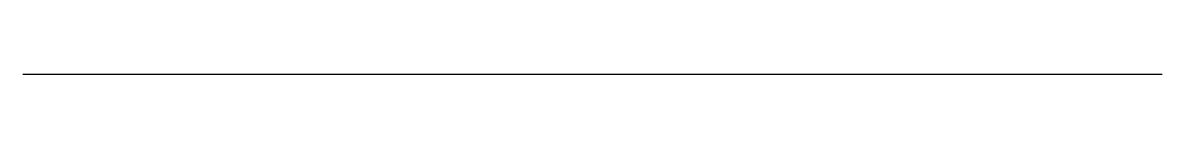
# Model space of a CAD drawing. Header units: metres. Extents: x 422575.2 to 422605.2, y 4448078.5 to 4448078.5.
import ezdxf

# ---------------------------------------------------------------- set-up
doc = ezdxf.new("R2010")
doc.units = ezdxf.units.M

msp = doc.modelspace()

# ---------------------------------------------------------------- linework, layer by layer
at = {"layer": 'CIZGILER'}
msp.add_line((422575.25, 4448078.45), (422605.25, 4448078.45), dxfattribs=at)

doc.saveas('drawing.dxf')
